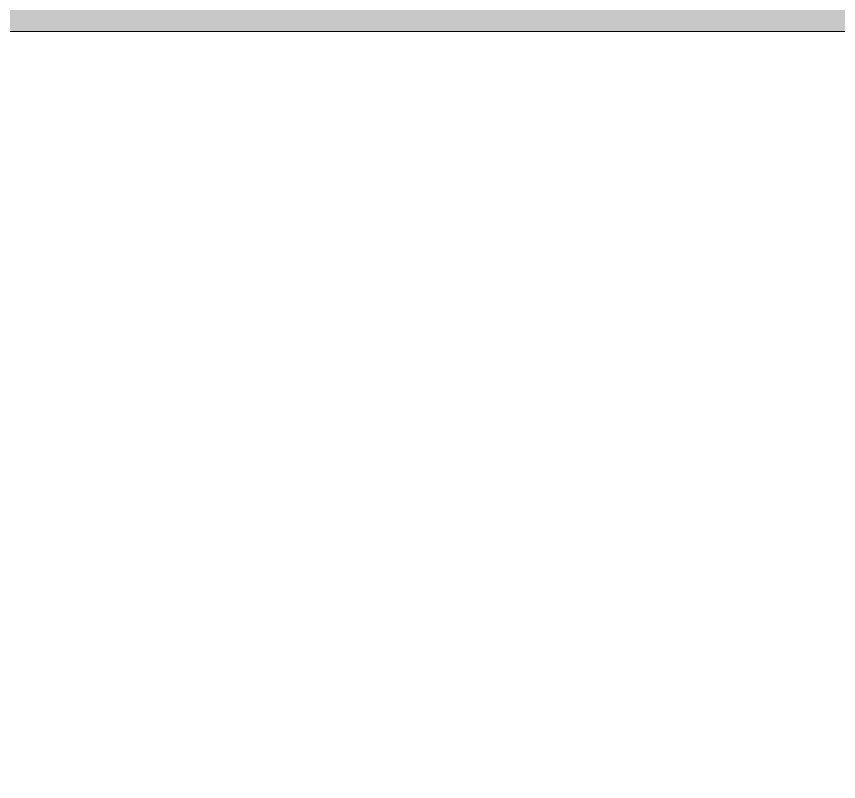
# Model space of a CAD drawing. Header units: inches. Extents: x -4501 to -113, y 9396 to 12816.
# Drawn here: x -3338.102 to -3333.167, y 12081.585 to 12086.181 of the extents above; entities that cross this region are included whole.
import ezdxf

# ---------------------------------------------------------------- set-up
doc = ezdxf.new("R2010")
doc.units = ezdxf.units.IN
doc.header["$MEASUREMENT"] = 0
doc.layers.add('A-WALL', color=113, linetype='Continuous', lineweight=9)
doc.layers.add('A-WALL-PATT-3', color=111, linetype='Continuous', lineweight=9)

msp = doc.modelspace()

# ---------------------------------------------------------------- hatches: boundary and pattern name
at = {"layer": 'A-WALL-PATT-3'}
h = msp.add_hatch(dxfattribs=at)
h.set_pattern_fill('FP_3', color=256, style=0, pattern_type=2)
h.set_pattern_definition([(0, (0, 0), (0, 9.596), []), (315, (0, 0), (9.5968532, 0), [13.571, -13.571]), (45, (0, 0), (9.5968532, 0), [13.571, -13.571])])
h.paths.add_polyline_path([(-2321.3372, 12086.0894), (-2319.5362, 12086.0894), (-2319.5362, 12087.0894), (-2369.3112, 12087.0894), (-2369.3112, 12086.0894)], flags=0)
h.paths.add_polyline_path([(-2554.4932, 12086.0894), (-2551.9987, 12086.0894), (-2551.9987, 12087.0894), (-2562.6237, 12087.0894), (-2561.6237, 12086.0894), (-2559.9987, 12086.0894)], flags=0)
h.paths.add_polyline_path([(-2100.3237, 12086.0894), (-2099.3237, 12086.0894), (-2099.3237, 12087.0894), (-2138.9112, 12087.0894), (-2138.9112, 12086.0894), (-2102.7237, 12086.0894)], flags=0)
h.paths.add_polyline_path([(-2455.0487, 12086.0894), (-2445.4237, 12086.0894), (-2444.4237, 12087.0894), (-2455.0487, 12087.0894), (-2455.0487, 12086.8011)], flags=0)
h.paths.add_polyline_path([(-2443.5487, 12086.0894), (-2407.3362, 12086.0894), (-2407.3362, 12087.0894), (-2443.5487, 12087.0894), (-2443.5487, 12086.8706)], flags=0)
h.paths.add_polyline_path([(-2214.9612, 12086.0894), (-2214.9612, 12087.0894), (-2281.5112, 12087.0894), (-2281.5112, 12086.0894), (-2263.0482, 12086.0894)], flags=0)
h.paths.add_polyline_path([(-2633.0987, 12086.0894), (-2612.8612, 12086.0894), (-2612.8612, 12087.0894), (-2676.5112, 12087.0894), (-2676.5112, 12086.0894), (-2633.1841, 12086.0894)], flags=0)
h.paths.add_polyline_path([(-2971.7487, 12086.0894), (-2906.5362, 12086.0894), (-2906.5362, 12087.0894), (-2983.7112, 12087.0894), (-2983.7112, 12086.0894)], flags=0)
h.paths.add_polyline_path([(-2714.5362, 12086.0894), (-2714.5362, 12087.0894), (-2753.3112, 12087.0894), (-2753.3112, 12086.0894), (-2729.3602, 12086.0894)], flags=0)
h.paths.add_polyline_path([(-3135.3737, 12086.0894), (-3132.1362, 12086.0894), (-3132.1362, 12087.0894), (-3142.1112, 12087.0894), (-3142.1112, 12086.0894), (-3135.3844, 12086.0894)], flags=0)
h.paths.add_polyline_path([(-3427.4987, 12086.0894), (-3405.7362, 12086.0894), (-3405.7362, 12087.0894), (-3444.5112, 12087.0894), (-3444.5112, 12086.0894), (-3427.5094, 12086.0894)], flags=0)
h.paths.add_polyline_path([(-3022.9987, 12086.0894), (-3021.7362, 12086.0894), (-3021.7362, 12087.0894), (-3094.1112, 12087.0894), (-3094.1112, 12086.0894), (-3057.9987, 12086.0894)], flags=0)
h.paths.add_polyline_path([(-2569.0655, 12086.0894), (-2563.4987, 12086.146), (-2563.4987, 12087.0894), (-2572.8612, 12087.0894), (-2572.8612, 12086.0894)], flags=0)
h.paths.add_polyline_path([(-3213.727, 12086.0894), (-3180.1362, 12086.0894), (-3180.1362, 12087.0894), (-3214.1112, 12087.0894), (-3214.1112, 12086.0894)], flags=0)
h.paths.add_polyline_path([(-2851.4987, 12086.0894), (-2791.3362, 12086.0894), (-2791.3362, 12087.0894), (-2868.5112, 12087.0894), (-2868.5112, 12086.0894)], flags=0)
h.paths.add_polyline_path([(-3751.5237, 12086.0894), (-3751.1487, 12086.1271), (-3751.1487, 12087.0894), (-3828.2237, 12087.0894), (-3828.2237, 12086.0894), (-3755.7737, 12086.0894)], flags=0)
h.paths.add_polyline_path([(-3482.5362, 12086.0894), (-3482.5362, 12087.0894), (-3674.9112, 12087.0894), (-3674.9112, 12086.0894), (-3545.4062, 12086.0894)], flags=0)
h.paths.add_polyline_path([(-3367.7112, 12086.0894), (-3252.1362, 12086.0894), (-3252.1362, 12087.0894), (-3367.7112, 12087.0894)], flags=0)
h.paths.add_polyline_path([(-3712.9362, 12086.0894), (-3712.9362, 12087.0894), (-3713.1237, 12087.0894), (-3713.1237, 12086.0894)], flags=0)
h = msp.add_hatch(dxfattribs=at)
h.set_pattern_fill('FP_4', color=256, style=0, pattern_type=2)
h.set_pattern_definition([(216.87, (12.795, 31.987), (95.9612857, 63.9749714), [15.994, -143.942]), (206.565, (31.987, 22.391), (-31.986981, -31.986924), [35.763, -35.763]), (198.435, (31.987, 6.397), (-63.974746, -31.987128), [20.231, -80.922])])
h.paths.add_polyline_path([(-2656.1841, 12080.5894), (-2612.8612, 12080.5894), (-2612.8612, 12086.0894), (-2676.5112, 12086.0894), (-2676.5112, 12080.5894), (-2656.499, 12080.5894)], flags=0)
h.paths.add_polyline_path([(-2102.7237, 12080.5894), (-2100.3237, 12080.5894), (-2100.3237, 12086.0894), (-2138.9112, 12086.0894), (-2138.9112, 12080.5894), (-2105.8227, 12080.5894)], flags=0)
h.paths.add_polyline_path([(-2214.9612, 12080.5894), (-2214.9612, 12086.0894), (-2281.5112, 12086.0894), (-2281.5112, 12080.5894), (-2278.4348, 12080.5894), (-2278.4348, 12080.6894), (-2274.9348, 12080.6894), (-2274.9348, 12080.5894), (-2253.9237, 12080.5894)], flags=0)
h.paths.add_polyline_path([(-3079.0942, 12080.5894), (-3021.7362, 12080.5894), (-3021.7362, 12086.0894), (-3094.1112, 12086.0894), (-3094.1112, 12080.5894)], flags=0)
h.paths.add_polyline_path([(-2319.5362, 12080.5894), (-2319.5362, 12086.0894), (-2369.3112, 12086.0894), (-2369.3112, 12080.5894), (-2321.3372, 12080.5894)], flags=0)
h.paths.add_polyline_path([(-2983.7112, 12080.5894), (-2964.3737, 12080.5894), (-2964.3737, 12081.0644), (-2936.3737, 12081.0644), (-2936.3737, 12080.5894), (-2906.5362, 12080.5894), (-2906.5362, 12086.0894), (-2983.7112, 12086.0894)], flags=0)
h.paths.add_polyline_path([(-2714.5362, 12080.5894), (-2714.5362, 12086.0894), (-2753.3112, 12086.0894), (-2753.3112, 12080.5894), (-2729.3602, 12080.5894)], flags=0)
h.paths.add_polyline_path([(-2455.0487, 12080.5894), (-2450.9237, 12080.5894), (-2447.0487, 12084.4644), (-2447.0487, 12080.5894), (-2407.3362, 12080.5894), (-2407.3362, 12086.0894), (-2572.8612, 12086.0894), (-2572.8612, 12080.5894), (-2559.9987, 12080.5894), (-2559.9987, 12084.4644), (-2556.1237, 12080.5894), (-2496.2042, 12080.5894)], flags=0)
h.paths.add_polyline_path([(-2846.7487, 12080.5894), (-2791.3362, 12080.5894), (-2791.3362, 12086.0894), (-2868.5112, 12086.0894), (-2868.5112, 12080.5894), (-2847.3737, 12080.5894)], flags=0)
h.paths.add_polyline_path([(-3428.8282, 12080.5894), (-3405.7362, 12080.5894), (-3405.7362, 12086.0894), (-3444.5112, 12086.0894), (-3444.5112, 12080.5894)], flags=0)
h.paths.add_polyline_path([(-3213.727, 12080.5894), (-3180.1362, 12080.5894), (-3180.1362, 12086.0894), (-3214.1112, 12086.0894), (-3214.1112, 12080.5894)], flags=0)
h.paths.add_polyline_path([(-3657.7598, 12080.5894), (-3657.7598, 12081.0644), (-3629.7598, 12081.0644), (-3629.7598, 12080.5894), (-3482.5362, 12080.5894), (-3482.5362, 12086.0894), (-3674.9112, 12086.0894), (-3674.9112, 12080.5894), (-3661.9842, 12080.5894)], flags=0)
h.paths.add_polyline_path([(-3821.8678, 12080.5894), (-3751.1487, 12080.5894), (-3751.1487, 12086.0894), (-3822.7237, 12086.0894), (-3822.7237, 12080.5894), (-3822.0987, 12080.5894)], flags=0)
h.paths.add_polyline_path([(-3252.1362, 12080.5894), (-3252.1362, 12086.0894), (-3367.7112, 12086.0894), (-3367.7112, 12080.5894), (-3335.352, 12080.5894), (-3335.352, 12081.0644), (-3307.352, 12081.0644), (-3307.352, 12080.5894), (-3253.9612, 12080.5894)], flags=0)
h.paths.add_polyline_path([(-3135.3748, 12080.5894), (-3132.1362, 12080.5894), (-3132.1362, 12086.0894), (-3142.1112, 12086.0894), (-3142.1112, 12080.5894), (-3137.3832, 12080.5894)], flags=0)
h.paths.add_polyline_path([(-3713.1237, 12080.5894), (-3712.9362, 12080.5894), (-3712.9362, 12086.0894), (-3713.1237, 12086.0894), (-3713.1237, 12085.0894)], flags=0)

# ---------------------------------------------------------------- linework, layer by layer
at = {"layer": 'A-WALL'}
msp.add_line((-3252.1362, 12086.0894), (-3367.7112, 12086.0894), dxfattribs=at)

doc.saveas('drawing.dxf')
